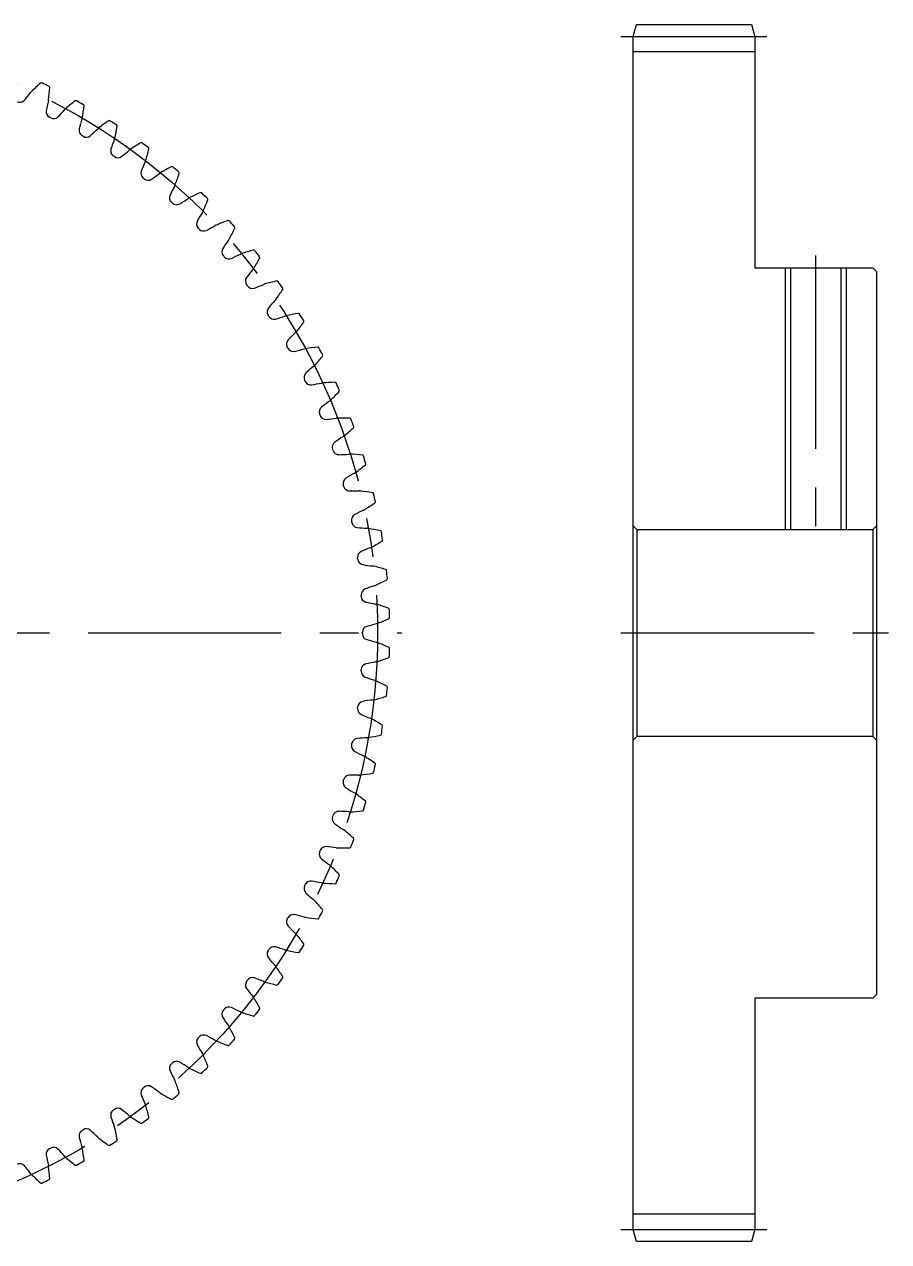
# Model space of a CAD drawing. Extents: x -1 to 141, y -8 to 111.
# Drawn here: x 70 to 141, y 10 to 110 of the extents above; entities that cross this region are included whole.
import ezdxf

# ---------------------------------------------------------------- set-up
doc = ezdxf.new("R2010")
doc.units = 0
doc.header["$LTSCALE"] = 0.5
doc.linetypes.add('CENTER', pattern=[50.8, 31.75, -6.35, 6.35, -6.35])
for name, color, linetype in [('MSM_CENTER', 1, 'CENTER'), ('MSM_CONTINUOUS', 7, 'CONTINUOUS'), ('MSM_NARROW', 5, 'CONTINUOUS')]:
    doc.layers.add(name, color=color, linetype=linetype)

msp = doc.modelspace()

# ---------------------------------------------------------------- linework, layer by layer
at = {"layer": 'MSM_CENTER'}
for p, q in [((119, 109), (131, 109)), ((135, 91), (135, 67.5)), ((-1, 60), (101, 60)), ((119, 60), (141, 60)), ((119, 11), (131, 11))]:
    msp.add_line(p, q, dxfattribs=at)
msp.add_circle((50, 60), 49, dxfattribs=at)
at = {"layer": 'MSM_CONTINUOUS'}
for p, q in [((120.27, 110), (129.73, 110)), ((129.73, 110), (130, 109)), ((120, 109), (120.27, 110)), ((120, 11), (120, 109)), ((130, 109), (130, 90)), ((130, 107.75), (120, 107.75)), ((130, 90), (139.7, 90)), ((132.93, 90), (132.93, 68.5)), ((137.07, 90), (137.07, 68.5)), ((139.7, 90), (140, 89.7)), ((140, 89.7), (140, 30.3)), ((120.3, 68.5), (120, 68.8)), ((120.3, 68.5), (120.3, 51.5)), ((120.3, 68.5), (139.7, 68.5)), ((140, 68.8), (139.7, 68.5)), ((139.7, 68.5), (139.7, 51.5)), ((120, 51.2), (120.3, 51.5)), ((139.7, 51.5), (120.3, 51.5)), ((139.7, 51.5), (140, 51.2)), ((130, 30), (130, 11)), ((139.7, 30), (130, 30)), ((140, 30.3), (139.7, 30)), ((130, 12.25), (120, 12.25)), ((120.27, 10), (120, 11)), ((130, 11), (129.73, 10)), ((129.73, 10), (120.27, 10))]:
    msp.add_line(p, q, dxfattribs=at)
for centre, radius, start, end in [((82.14, 92.97), 16.33, 131.6613, 135.2041), ((71.35, 105.1), 0.1, 64.6693, 131.6613), ((50, 60), 50, 63.9027, 64.6688), ((58.54, 113.61), 15.08, 319.2461, 322.3589), ((71.14, 103.9), 0.831, 135.2041, 142.3589), ((55.74, 105.69), 16.33, 353.3673, 356.9102), ((71.95, 104.81), 0.1, 356.9102, 63.9027), ((69.59, 104.1), 0.5, 246.0517, 319.2461), ((86.59, 100.11), 15.08, 166.2125, 169.3253), ((71.14, 103.9), 0.831, 346.2125, 353.3673), ((61.96, 112.95), 15.08, 315.5726, 318.6854), ((73.91, 102.45), 0.831, 131.5306, 138.6854), ((84.19, 90.85), 16.33, 127.9878, 131.5306), ((74.2, 103.64), 0.1, 60.9958, 127.9878), ((50, 60), 50, 60.2292, 60.9953), ((58.66, 105.23), 16.33, 349.6939, 353.2367), ((74.78, 103.31), 0.1, 353.2367, 60.2292), ((72.26, 102.81), 0.5, 169.3253, 242.5198), ((50, 60), 47.75, 62.3782, 62.5198), ((72.37, 102.75), 0.5, 242.3782, 315.5727), ((89.08, 97.68), 15.08, 162.5391, 165.6519), ((73.91, 102.45), 0.831, 342.5391, 349.6939), ((86.09, 88.59), 16.33, 124.3143, 127.8571), ((76.94, 102), 0.1, 57.3224, 124.3143), ((50, 60), 50, 56.5557, 57.3218), ((74.96, 101.29), 0.5, 165.6518, 238.8463), ((65.33, 112.08), 15.08, 311.8992, 315.012), ((76.58, 100.83), 0.831, 127.8571, 135.0119), ((61.54, 104.58), 16.33, 346.0204, 349.5632), ((77.5, 101.64), 0.1, 349.5632, 56.5557), ((50, 60), 47.75, 58.7047, 58.8463), ((75.06, 101.23), 0.5, 238.7047, 311.8992), ((91.42, 95.1), 15.08, 158.8656, 161.9784), ((76.58, 100.83), 0.831, 338.8656, 346.0204), ((87.85, 86.22), 16.33, 120.6409, 124.1837), ((79.58, 100.19), 0.1, 53.6489, 120.6409), ((50, 60), 50, 52.8823, 53.6484), ((77.56, 99.61), 0.5, 161.9784, 235.1729), ((50, 60), 47.75, 55.0313, 55.1728), ((77.65, 99.54), 0.5, 235.0313, 308.2257), ((68.63, 110.99), 15.08, 308.2257, 311.3385), ((79.14, 99.05), 0.831, 124.1837, 131.3385), ((64.37, 103.75), 16.33, 342.3469, 345.8898), ((80.11, 99.79), 0.1, 345.8898, 52.8823), ((93.58, 92.37), 15.08, 155.1921, 158.3049), ((79.14, 99.05), 0.831, 335.1921, 342.3469), ((89.45, 83.74), 16.33, 116.9674, 120.5102), ((82.09, 98.21), 0.1, 49.9749, 116.9674), ((50, 60), 50, 49.2088, 49.9749), ((80.04, 97.76), 0.5, 158.3049, 231.4993), ((50, 60), 47.75, 51.3578, 51.4993), ((80.13, 97.69), 0.5, 231.3578, 304.5522), ((71.86, 109.69), 15.08, 304.5522, 307.665), ((81.58, 97.1), 0.831, 120.5102, 127.665), ((67.14, 102.74), 16.33, 338.6735, 342.2163), ((82.6, 97.78), 0.1, 342.2163, 49.2088), ((95.57, 89.51), 15.08, 151.5187, 154.6315), ((81.58, 97.1), 0.831, 331.5187, 338.6735), ((90.89, 81.17), 16.33, 113.2939, 116.8367), ((84.47, 96.08), 0.1, 46.302, 113.2939), ((50, 60), 50, 45.5353, 46.3014), ((82.39, 95.76), 0.5, 154.6314, 227.8259), ((50, 60), 47.75, 47.6843, 47.8259), ((82.48, 95.68), 0.5, 227.6843, 300.8787), ((75, 108.19), 15.08, 300.8787, 303.9915), ((83.9, 95), 0.831, 116.8367, 123.9915), ((69.85, 101.55), 16.33, 335, 338.5428), ((84.95, 95.61), 0.1, 338.5428, 45.5353), ((97.36, 86.53), 15.08, 147.8452, 150.958), ((83.9, 95), 0.831, 327.8452, 335), ((84.62, 93.61), 0.5, 150.958, 224.1524), ((50, 60), 47.75, 44.0109, 44.1524), ((84.7, 93.52), 0.5, 224.0108, 297.2052), ((78.04, 106.49), 15.08, 297.2053, 300.3181), ((86.07, 92.76), 0.831, 113.1633, 120.3181), ((92.17, 78.5), 16.33, 109.6204, 113.1633), ((86.71, 93.79), 0.1, 42.6279, 109.6204), ((50, 60), 50, 41.8619, 42.6279), ((72.47, 100.19), 16.33, 331.3265, 334.8694), ((87.16, 93.3), 0.1, 334.8694, 41.8619), ((98.97, 83.44), 15.08, 144.1717, 147.2845), ((86.07, 92.76), 0.831, 324.1717, 331.3265), ((86.7, 91.32), 0.5, 147.2845, 220.4789), ((80.96, 104.6), 15.08, 293.5318, 296.6446), ((88.09, 90.38), 0.831, 109.4898, 116.6446), ((93.26, 75.76), 16.33, 105.947, 109.4898), ((88.8, 91.37), 0.1, 38.955, 105.947), ((50, 60), 50, 38.1884, 38.9545), ((50, 60), 47.75, 40.3374, 40.4789), ((86.78, 91.23), 0.5, 220.3374, 293.5318), ((75, 98.67), 16.33, 327.6531, 331.1959), ((89.22, 90.85), 0.1, 331.1959, 38.1884), ((88.63, 88.91), 0.5, 143.611, 216.8055), ((100.37, 80.26), 15.08, 140.4983, 143.611), ((88.09, 90.38), 0.831, 320.4983, 327.6531), ((50, 60), 47.75, 36.6639, 36.8055), ((88.7, 88.81), 0.5, 216.6639, 289.8584), ((83.75, 102.52), 15.08, 289.8583, 292.9711), ((89.96, 87.87), 0.831, 105.8163, 112.9711), ((94.19, 72.96), 16.33, 102.2735, 105.8163), ((77.42, 96.99), 16.33, 323.9796, 327.5224), ((90.73, 88.82), 0.1, 35.2816, 102.2735), ((50, 60), 50, 34.5149, 35.281), ((91.12, 88.27), 0.1, 327.5224, 34.5149), ((101.56, 76.99), 15.08, 136.8248, 139.9376), ((89.96, 87.87), 0.831, 316.8248, 323.9796), ((90.41, 86.37), 0.5, 139.9375, 213.132), ((50, 60), 47.75, 32.9905, 33.132), ((86.41, 100.27), 15.08, 286.1849, 289.2977), ((91.66, 85.26), 0.831, 102.1429, 109.2977), ((94.93, 70.1), 16.33, 98.6, 102.1429), ((92.5, 86.15), 0.1, 31.6081, 98.6), ((50, 60), 50, 30.8414, 31.6075), ((90.47, 86.27), 0.5, 212.9904, 286.1849), ((79.74, 95.16), 16.33, 320.3061, 323.8489), ((92.84, 85.58), 0.1, 323.8489, 30.8414), ((92.01, 83.73), 0.5, 136.2641, 209.4585), ((102.54, 73.65), 15.08, 133.1513, 136.2641), ((91.66, 85.26), 0.831, 313.1513, 320.3061), ((50, 60), 47.75, 29.317, 29.4585), ((92.07, 83.63), 0.5, 209.317, 282.5114), ((88.91, 97.86), 15.08, 282.5114, 285.6242), ((93.2, 82.54), 0.831, 98.4694, 105.6242), ((95.48, 67.2), 16.33, 94.9266, 98.4694), ((94.09, 83.38), 0.1, 27.9341, 94.9266), ((50, 60), 50, 27.168, 27.9341), ((81.93, 93.18), 16.33, 316.6327, 320.1755), ((94.39, 82.78), 0.1, 320.1755, 27.168), ((93.45, 80.99), 0.5, 132.5906, 205.7851), ((103.31, 70.26), 15.08, 129.4778, 132.5906), ((93.2, 82.54), 0.831, 309.4778, 316.6327), ((50, 60), 47.75, 25.6435, 25.7851), ((93.5, 80.88), 0.5, 205.6435, 278.8379), ((91.26, 95.29), 15.08, 278.8379, 281.9507), ((94.55, 79.72), 0.831, 94.7959, 101.9507), ((95.85, 64.27), 16.33, 91.2531, 94.7959), ((95.49, 80.5), 0.1, 24.2606, 91.2531), ((50, 60), 50, 23.4945, 24.2606), ((103.86, 66.82), 15.08, 125.8044, 128.9172), ((94.55, 79.72), 0.831, 305.8044, 312.9592), ((83.99, 91.07), 16.33, 312.9592, 316.502), ((95.76, 79.89), 0.1, 316.502, 23.4945), ((94.7, 78.16), 0.5, 128.9171, 202.1116), ((50, 60), 47.75, 21.97, 22.1116), ((94.75, 78.05), 0.5, 201.97, 275.1645), ((93.43, 92.57), 15.08, 275.1645, 278.2773), ((95.72, 76.83), 0.831, 91.1224, 98.2773), ((96.03, 61.33), 16.33, 87.5796, 91.1224), ((96.71, 77.55), 0.1, 20.5877, 87.5796), ((50, 60), 50, 19.821, 20.5871), ((104.18, 63.36), 15.08, 122.1309, 125.2437), ((95.72, 76.83), 0.831, 302.1309, 309.2857), ((85.91, 88.83), 16.33, 309.2857, 312.8285), ((96.94, 76.92), 0.1, 312.8285, 19.821), ((95.77, 75.26), 0.5, 125.2437, 198.4381), ((50, 60), 47.75, 18.2966, 18.4381), ((95.81, 75.15), 0.5, 198.2966, 271.491), ((95.43, 89.72), 15.08, 271.491, 274.6038), ((96.71, 73.86), 0.831, 87.449, 94.6038), ((96.02, 58.38), 16.33, 83.9062, 87.449), ((97.74, 74.52), 0.1, 16.9142, 83.9062), ((50, 60), 50, 16.1476, 16.9137), ((104.29, 59.88), 15.08, 118.4574, 121.5702), ((96.71, 73.86), 0.831, 298.4574, 305.6122), ((87.68, 86.47), 16.33, 305.6122, 309.1551), ((97.93, 73.88), 0.1, 309.1551, 16.1476), ((96.66, 72.3), 0.5, 121.5702, 194.7646), ((50, 60), 47.75, 14.6231, 14.7646), ((96.69, 72.18), 0.5, 194.6231, 267.8175), ((97.24, 86.75), 15.08, 267.8175, 270.9303), ((97.5, 70.84), 0.831, 83.7755, 90.9303), ((95.82, 55.43), 16.33, 80.2327, 83.7755), ((98.57, 71.43), 0.1, 13.2402, 80.2327), ((50, 60), 50, 12.4741, 13.2402), ((104.17, 56.4), 15.08, 114.784, 117.8968), ((97.5, 70.84), 0.831, 294.784, 301.9388), ((89.3, 84), 16.33, 301.9388, 305.4816), ((98.72, 70.78), 0.1, 305.4816, 12.4741), ((97.35, 69.28), 0.5, 117.8967, 191.0912), ((50, 60), 47.75, 10.9496, 11.0912), ((97.37, 69.16), 0.5, 190.9496, 264.1441), ((98.86, 83.67), 15.08, 264.1441, 267.2568), ((98.1, 67.78), 0.831, 80.102, 87.2568), ((95.43, 52.5), 16.33, 76.5592, 80.102), ((99.21, 68.29), 0.1, 9.5673, 76.5592), ((50, 60), 50, 8.8006, 9.5667), ((103.83, 52.94), 15.08, 111.1105, 114.2233), ((98.1, 67.78), 0.831, 291.1105, 298.2653), ((90.76, 81.43), 16.33, 298.2653, 301.8081), ((99.31, 67.63), 0.1, 301.8081, 8.8006), ((97.85, 66.23), 0.5, 114.2233, 187.4177), ((50, 60), 47.75, 7.2762, 7.4177), ((97.86, 66.11), 0.5, 187.2762, 260.4706), ((100.27, 80.49), 15.08, 260.4706, 263.5834), ((98.5, 64.68), 0.831, 76.4285, 83.5834), ((94.86, 49.61), 16.33, 72.8857, 76.4286), ((99.64, 65.12), 0.1, 5.8938, 72.8857), ((50, 60), 50, 5.1272, 5.8933), ((92.05, 78.77), 16.33, 294.5918, 298.1347), ((99.7, 64.46), 0.1, 298.1347, 5.1272), ((98.15, 63.15), 0.5, 110.5498, 183.7442), ((50, 60), 47.75, 3.6027, 3.7442), ((98.15, 63.03), 0.5, 183.6027, 256.7971), ((103.26, 49.5), 15.08, 107.437, 110.5498), ((98.5, 64.68), 0.831, 287.437, 294.5918), ((101.48, 77.22), 15.08, 256.7971, 259.9099), ((98.7, 61.56), 0.831, 72.7551, 79.9099), ((94.1, 46.76), 16.33, 69.2123, 72.7551), ((99.86, 61.93), 0.1, 2.2203, 69.2123), ((93.16, 76.04), 16.33, 290.9184, 294.4612), ((99.88, 61.27), 0.1, 294.4612, 1.4537), ((50, 60), 50, 1.4537, 2.2198), ((98.25, 60.06), 0.5, 106.8763, 180.0708), ((50, 60), 47.75, 359.9292, 0.0708), ((102.48, 46.11), 15.08, 103.7636, 106.8764), ((98.7, 61.56), 0.831, 283.7636, 290.9184), ((98.25, 59.94), 0.5, 179.9292, 253.1236), ((102.48, 73.89), 15.08, 253.1236, 256.2364), ((98.7, 58.44), 0.831, 69.0816, 76.2364), ((93.16, 43.96), 16.33, 65.5388, 69.0816), ((99.86, 58.07), 0.1, 290.7877, 357.7802), ((99.88, 58.73), 0.1, 358.5463, 65.5388), ((50, 60), 50, 357.7802, 358.5463), ((98.15, 56.97), 0.5, 103.2029, 176.3973), ((101.48, 42.78), 15.08, 100.0901, 103.2029), ((98.7, 58.44), 0.831, 280.0901, 287.2449), ((94.1, 73.24), 16.33, 287.2449, 290.7877), ((50, 60), 47.75, 356.2558, 356.3973), ((98.15, 56.85), 0.5, 176.2558, 249.4502), ((103.26, 70.5), 15.08, 249.4502, 252.563), ((98.5, 55.32), 0.831, 65.4082, 72.563), ((92.05, 41.23), 16.33, 61.8653, 65.4082), ((50, 60), 50, 354.1067, 354.8728), ((99.7, 55.54), 0.1, 354.8728, 61.8653), ((97.86, 53.89), 0.5, 99.5294, 172.7238), ((100.27, 39.51), 15.08, 96.4166, 99.5294), ((98.5, 55.32), 0.831, 276.4166, 283.5714), ((94.86, 70.39), 16.33, 283.5714, 287.1143), ((99.64, 54.88), 0.1, 287.1143, 354.1067), ((50, 60), 47.75, 352.5823, 352.7238), ((97.85, 53.77), 0.5, 172.5823, 245.7767), ((103.83, 67.06), 15.08, 245.7767, 248.8895), ((98.1, 52.22), 0.831, 61.7347, 68.8895), ((90.76, 38.57), 16.33, 58.1919, 61.7347), ((50, 60), 50, 350.4333, 351.1994), ((99.31, 52.37), 0.1, 351.1994, 58.1919), ((97.37, 50.84), 0.5, 95.8559, 169.0504), ((98.86, 36.33), 15.08, 92.7432, 95.8559), ((98.1, 52.22), 0.831, 272.7432, 279.898), ((95.43, 67.5), 16.33, 279.898, 283.4408), ((99.21, 51.71), 0.1, 283.4408, 350.4333), ((97.35, 50.72), 0.5, 168.9088, 242.1032), ((50, 60), 47.75, 348.9088, 349.0504), ((104.17, 63.6), 15.08, 242.1032, 245.216), ((97.5, 49.16), 0.831, 58.0612, 65.216), ((89.3, 36), 16.33, 54.5184, 58.0612), ((50, 60), 50, 346.7598, 347.5259), ((98.72, 49.22), 0.1, 347.5259, 54.5184), ((96.69, 47.82), 0.5, 92.1824, 165.3769), ((97.24, 33.25), 15.08, 89.0697, 92.1825), ((97.5, 49.16), 0.831, 269.0697, 276.2245), ((95.82, 64.57), 16.33, 276.2245, 279.7673), ((98.57, 48.57), 0.1, 279.7673, 346.7598), ((96.66, 47.7), 0.5, 165.2354, 238.4298), ((50, 60), 47.75, 345.2354, 345.3769), ((104.29, 60.12), 15.08, 238.4298, 241.5426), ((96.71, 46.14), 0.831, 54.3878, 61.5426), ((87.68, 33.53), 16.33, 50.8449, 54.3878), ((50, 60), 50, 343.0863, 343.8524), ((97.93, 46.12), 0.1, 343.8524, 50.8449), ((50, 60), 47.75, 341.5619, 341.7034), ((95.81, 44.85), 0.5, 88.509, 161.7034), ((95.43, 30.28), 15.08, 85.3962, 88.509), ((96.71, 46.14), 0.831, 265.3962, 272.551), ((96.02, 61.62), 16.33, 272.551, 276.0938), ((97.74, 45.48), 0.1, 276.0938, 343.0863), ((95.77, 44.74), 0.5, 161.5619, 234.7563), ((104.18, 56.64), 15.08, 234.7563, 237.8691), ((95.72, 43.17), 0.831, 50.7143, 57.8691), ((85.91, 31.17), 16.33, 47.1715, 50.7143), ((50, 60), 50, 339.4129, 340.179), ((96.94, 43.08), 0.1, 340.179, 47.1715), ((94.7, 41.84), 0.5, 157.8884, 231.0828), ((50, 60), 47.75, 337.8884, 338.03), ((94.75, 41.95), 0.5, 84.8355, 158.03), ((93.43, 27.43), 15.08, 81.7227, 84.8355), ((95.72, 43.17), 0.831, 261.7227, 268.8776), ((96.03, 58.67), 16.33, 268.8776, 272.4204), ((96.71, 42.45), 0.1, 272.4204, 339.4129), ((103.86, 53.18), 15.08, 231.0828, 234.1956), ((94.55, 40.28), 0.831, 47.0408, 54.1956), ((83.99, 28.93), 16.33, 43.498, 47.0408), ((50, 60), 50, 335.7394, 336.5055), ((95.76, 40.11), 0.1, 336.506, 43.498), ((93.45, 39.01), 0.5, 154.2149, 227.4093), ((50, 60), 47.75, 334.2149, 334.3565), ((93.5, 39.12), 0.5, 81.162, 154.3565), ((91.26, 24.71), 15.08, 78.0493, 81.1621), ((94.55, 40.28), 0.831, 258.0493, 265.2041), ((95.85, 55.73), 16.33, 265.2041, 268.7469), ((95.49, 39.5), 0.1, 268.7469, 335.7394), ((103.31, 49.74), 15.08, 227.4094, 230.5222), ((93.2, 37.46), 0.831, 43.3673, 50.5222), ((81.93, 26.82), 16.33, 39.8245, 43.3673), ((50, 60), 50, 332.0659, 332.832), ((94.39, 37.22), 0.1, 332.832, 39.8245), ((92.01, 36.27), 0.5, 150.5415, 223.7359), ((50, 60), 47.75, 330.5415, 330.683), ((92.07, 36.37), 0.5, 77.4886, 150.683), ((88.91, 22.14), 15.08, 74.3758, 77.4886), ((93.2, 37.46), 0.831, 254.3758, 261.5306), ((95.48, 52.8), 16.33, 261.5306, 265.0734), ((94.09, 36.62), 0.1, 265.0734, 332.0659), ((102.54, 46.35), 15.08, 223.7359, 226.8487), ((91.66, 34.74), 0.831, 39.6939, 46.8487), ((79.74, 24.84), 16.33, 36.1511, 39.6939), ((50, 60), 47.75, 326.868, 327.0095), ((90.47, 33.73), 0.5, 73.8151, 147.0095), ((86.41, 19.73), 15.08, 70.7023, 73.8151), ((50, 60), 50, 328.3925, 329.1586), ((92.84, 34.42), 0.1, 329.1586, 36.1511), ((90.41, 33.63), 0.5, 146.868, 220.0624), ((101.56, 43.01), 15.08, 220.0624, 223.1752), ((91.66, 34.74), 0.831, 250.7023, 257.8571), ((94.93, 49.9), 16.33, 257.8571, 261.4), ((92.5, 33.85), 0.1, 261.4, 328.3925), ((89.96, 32.13), 0.831, 36.0204, 43.1752), ((77.42, 23.01), 16.33, 32.4776, 36.0204), ((88.63, 31.09), 0.5, 143.1945, 216.3889), ((50, 60), 47.75, 323.1945, 323.3361), ((88.7, 31.19), 0.5, 70.1417, 143.3361), ((83.75, 17.48), 15.08, 67.0289, 70.1417), ((89.96, 32.13), 0.831, 247.0289, 254.1837), ((94.19, 47.04), 16.33, 254.1837, 257.7265), ((90.73, 31.18), 0.1, 257.7265, 324.719), ((50, 60), 50, 324.719, 325.4851), ((91.12, 31.73), 0.1, 325.4856, 32.4776), ((100.37, 39.74), 15.08, 216.389, 219.5017), ((88.09, 29.62), 0.831, 32.3469, 39.5017), ((75, 21.33), 16.33, 28.8041, 32.3469), ((86.7, 28.68), 0.5, 139.5211, 212.7155), ((50, 60), 47.75, 319.5211, 319.6626), ((86.78, 28.77), 0.5, 66.4682, 139.6626), ((80.96, 15.4), 15.08, 63.3554, 66.4682), ((50, 60), 50, 321.0455, 321.8116), ((89.22, 29.15), 0.1, 321.8122, 28.8041), ((98.97, 36.56), 15.08, 212.7155, 215.8283), ((88.09, 29.62), 0.831, 243.3554, 250.5102), ((93.26, 44.24), 16.33, 250.5102, 254.053), ((88.8, 28.63), 0.1, 254.053, 321.0455), ((86.07, 27.24), 0.831, 28.6735, 35.8283), ((72.47, 19.81), 16.33, 25.1306, 28.6735), ((84.62, 26.39), 0.5, 135.8476, 209.042), ((97.36, 33.47), 15.08, 209.042, 212.1548), ((50, 60), 47.75, 315.8476, 315.9891), ((84.7, 26.48), 0.5, 62.7947, 135.9891), ((78.04, 13.51), 15.08, 59.6819, 62.7947), ((86.07, 27.24), 0.831, 239.6819, 246.8367), ((92.17, 41.5), 16.33, 246.8367, 250.3796), ((86.71, 26.21), 0.1, 250.3796, 317.3721), ((50, 60), 50, 317.3721, 318.1381), ((87.16, 26.7), 0.1, 318.1381, 25.1306), ((83.9, 25), 0.831, 25, 32.1548), ((69.85, 18.45), 16.33, 21.4572, 25), ((82.39, 24.24), 0.5, 132.1741, 205.3685), ((95.57, 30.49), 15.08, 205.3685, 208.4813), ((50, 60), 47.75, 312.1741, 312.3157), ((82.48, 24.32), 0.5, 59.1212, 132.3157), ((75, 11.81), 15.08, 56.0085, 59.1212), ((83.9, 25), 0.831, 236.0085, 243.1633), ((90.89, 38.83), 16.33, 243.1633, 246.7061), ((50, 60), 50, 313.6986, 314.4647), ((84.95, 24.39), 0.1, 314.4652, 21.4572), ((81.58, 22.9), 0.831, 21.3265, 28.4813), ((67.14, 17.26), 16.33, 17.7837, 21.3265), ((84.47, 23.92), 0.1, 246.7061, 313.6986), ((80.04, 22.24), 0.5, 128.5007, 201.695), ((93.58, 27.63), 15.08, 201.6951, 204.8079), ((50, 60), 47.75, 308.5007, 308.6422), ((80.13, 22.31), 0.5, 55.4478, 128.6422), ((71.86, 10.31), 15.08, 52.335, 55.4478), ((81.58, 22.9), 0.831, 232.335, 239.4898), ((89.45, 36.26), 16.33, 239.4898, 243.0326), ((50, 60), 50, 310.0251, 310.7912), ((82.6, 22.22), 0.1, 310.7918, 17.7837), ((79.14, 20.95), 0.831, 17.6531, 24.8079), ((64.37, 16.25), 16.33, 14.1102, 17.6531), ((82.09, 21.79), 0.1, 243.0326, 310.0251), ((77.56, 20.39), 0.5, 124.8272, 198.0216), ((91.42, 24.9), 15.08, 198.0216, 201.1344), ((50, 60), 47.75, 304.8272, 304.9687), ((77.65, 20.46), 0.5, 51.7743, 124.9687), ((68.63, 9.01), 15.08, 48.6615, 51.7743), ((79.14, 20.95), 0.831, 228.6615, 235.8163), ((87.85, 33.78), 16.33, 235.8163, 239.3591), ((50, 60), 50, 306.3516, 307.1177), ((80.11, 20.21), 0.1, 307.1177, 14.1102), ((74.96, 18.71), 0.5, 121.1537, 194.3481), ((50, 60), 47.75, 301.1537, 301.2953), ((75.06, 18.77), 0.5, 48.1008, 121.2953), ((65.33, 7.92), 15.08, 44.988, 48.1008), ((76.58, 19.17), 0.831, 13.9796, 21.1344), ((61.54, 15.42), 16.33, 10.4368, 13.9796), ((79.58, 19.81), 0.1, 239.3591, 306.3516), ((89.08, 22.32), 15.08, 194.3481, 197.4609), ((76.58, 19.17), 0.831, 224.9881, 232.1429), ((86.09, 31.41), 16.33, 232.1429, 235.6857), ((50, 60), 50, 302.6782, 303.4443), ((77.5, 18.36), 0.1, 303.4443, 10.4368), ((72.26, 17.19), 0.5, 117.4802, 190.6746), ((86.59, 19.89), 15.08, 190.6747, 193.7875), ((50, 60), 47.75, 297.4802, 297.6218), ((72.37, 17.25), 0.5, 44.4273, 117.6218), ((61.96, 7.05), 15.08, 41.3146, 44.4274), ((73.91, 17.55), 0.831, 10.3061, 17.4609), ((58.66, 14.77), 16.33, 6.7633, 10.3061), ((76.94, 18), 0.1, 235.6857, 302.6782), ((69.59, 15.9), 0.5, 40.7539, 113.9483), ((58.54, 6.39), 15.08, 37.6411, 40.7539), ((71.14, 16.1), 0.831, 6.6326, 13.7875), ((55.74, 14.31), 16.33, 3.0898, 6.6327), ((73.91, 17.55), 0.831, 221.3146, 228.4694), ((84.19, 29.15), 16.33, 228.4694, 232.0122), ((74.2, 16.36), 0.1, 232.0122, 299.0047), ((50, 60), 50, 299.0047, 299.7708), ((74.78, 16.69), 0.1, 299.7708, 6.7633), ((71.14, 16.1), 0.831, 217.6411, 224.7959), ((82.14, 27.03), 16.33, 224.7959, 228.3387), ((50, 60), 50, 295.3312, 296.0973), ((71.95, 15.19), 0.1, 296.0973, 3.0898), ((71.35, 14.9), 0.1, 228.3387, 295.3312)]:
    msp.add_arc(centre, radius, start, end, dxfattribs=at)
at = {"layer": 'MSM_NARROW'}
for p, q in [((132.5, 90), (132.5, 68.5)), ((137.5, 90), (137.5, 68.5))]:
    msp.add_line(p, q, dxfattribs=at)

doc.saveas('drawing.dxf')
